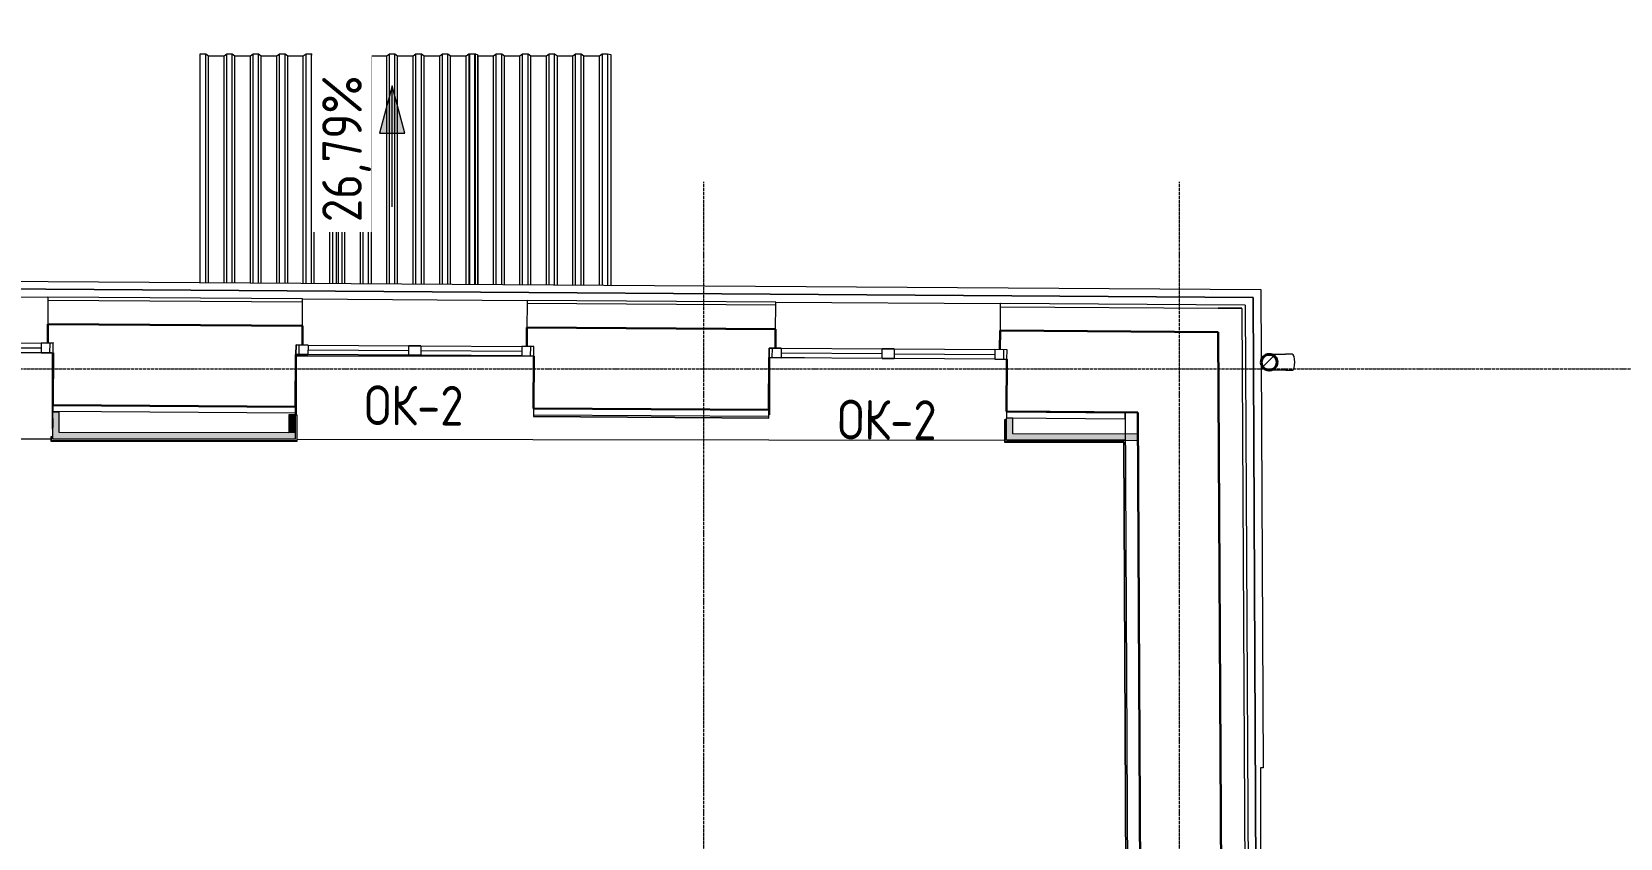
# Model space of a CAD drawing. Header units: millimetres. Extents: x -25149 to 64359, y -29707 to 46678.
# Drawn here: x -4238 to 5779, y 40085 to 45170 of the extents above; entities that cross this region are included whole.
import ezdxf

# ---------------------------------------------------------------- set-up
doc = ezdxf.new("R2010")
doc.units = ezdxf.units.MM
doc.linetypes.add('ADSK_Линия сетки', pattern=[25, 20, -2.5, 0, -2.5])
for name, color, linetype, lineweight in [('_ Окна', 7, 'Continuous', 9), ('Марки окон', 7, 'Continuous', 20), ('Обобщенные модели', 7, 'Continuous', 18), ('Окна', 7, 'Continuous', 9), ('Оси', 7, 'Continuous', 9), ('Перекрытие', 7, 'Continuous', 18), ('Размеры', 7, 'Continuous', 5), ('Стены внутренние', 7, 'Continuous', 18), ('Стены наружные', 7, 'Continuous', 18), ('Стены несущие', 7, 'Continuous', 30), ('Стены отделка', 7, 'Continuous', 30), ('Стены штриховка', 7, 'Continuous', 9)]:
    doc.layers.add(name, color=color, linetype=linetype, lineweight=lineweight)
doc.styles.add('GOST Common_1', font='GOST_Common.ttf', dxfattribs={"width": 0.9, "height": 250})
doc.styles.add('GOST Common_2', font='GOST_Common.ttf', dxfattribs={"width": 0.9, "height": 250})

# ---------------------------------------------------------------- blocks, each defined once
blk = doc.blocks.new('Водосток - Тип 1 _карниз больше 490мм_-5145492-План 2-го этажа')
at = {"layer": 'Обобщенные модели', "lineweight": 9}
h = blk.add_hatch(dxfattribs=at)
h.set_pattern_fill('FP_16', color=256, style=0, pattern_type=2)
h.set_pattern_definition([(134.709, (43192.47, -3623.99), (-106.60335, -105.52595), [])])
h.paths.add_polyline_path([(174, 149), (174, 171), (164, 191), (147, 205), (125, 210), (103, 205), (86, 191), (76, 171), (76, 149), (86, 129), (103, 115), (125, 110), (147, 115), (164, 129)])
at = {"layer": 'Обобщенные модели'}
for p, q in [((75, 306), (75, 264)), ((175, 264), (175, 306))]:
    blk.add_line(p, q, dxfattribs=at)
at = {"layer": 'Обобщенные модели', "flags": 128}
for points in [[(75, 173), (75, 174), (75, 177), (75, 180), (75, 183), (75, 186), (75, 190), (75, 193), (75, 197), (75, 201), (75, 205), (75, 210), (75, 214), (75, 219), (75, 224), (75, 229), (75, 234), (75, 239), (75, 245), (75, 250), (75, 256), (75, 261), (75, 264)], [(175, 264), (175, 258), (175, 252), (175, 247), (175, 242), (175, 236), (175, 231), (175, 226), (175, 221), (175, 216), (175, 212), (175, 207), (175, 203), (175, 199), (175, 195), (175, 191), (175, 188), (175, 184), (175, 181), (175, 178), (175, 175), (175, 173)]]:
    blk.add_lwpolyline(points, dxfattribs=at)
at = {"layer": 'Обобщенные модели'}
for start, end in [(90, 260.0164), (279.9836, 90)]:
    blk.add_arc((125, 160), 52, start, end, dxfattribs=at)
at = {"layer": 'Обобщенные модели', "lineweight": 40}
for start, end in [(90, 270), (270, 90)]:
    blk.add_arc((125, 160), 50, start, end, dxfattribs=at)
at = {"layer": 'Обобщенные модели'}
for start_param, end_param in [(4.712389, 6.283185), (3.141593, 4.712389)]:
    blk.add_ellipse((125, 306), major_axis=(-50, 0), ratio=0.309017, start_param=start_param, end_param=end_param, dxfattribs=at)
blk = doc.blocks.new('Roof Cladding - 833x50mm-3052827-План 2-го этажа')
at = {"layer": 'Обобщенные модели'}
for p, q in [((-3176, 45031), (-3141, 45031)), ((-3176, 43590), (-3176, 45031)), ((-3141, 45031), (-3124, 45019)), ((-3141, 43589), (-3141, 45031)), ((-3124, 45019), (-3026, 45019)), ((-3124, 43589), (-3124, 45019)), ((-3026, 45019), (-3009, 45031)), ((-3026, 43589), (-3026, 45019)), ((-3009, 45031), (-2974, 45031)), ((-3009, 43588), (-3009, 45031)), ((-2974, 45031), (-2957, 45019)), ((-2974, 43588), (-2974, 45031)), ((-2957, 45019), (-2860, 45019)), ((-2957, 43588), (-2957, 45019)), ((-2860, 45019), (-2843, 45031)), ((-2860, 43587), (-2860, 45019)), ((-2843, 45031), (-2808, 45031)), ((-2843, 43587), (-2843, 45031)), ((-2808, 45031), (-2791, 45019)), ((-2808, 43587), (-2808, 45031)), ((-2791, 45019), (-2693, 45019)), ((-2791, 43587), (-2791, 45019)), ((-2693, 45019), (-2676, 45031)), ((-2693, 43586), (-2693, 45019)), ((-2676, 45031), (-2641, 45031)), ((-2676, 43586), (-2676, 45031)), ((-2641, 45031), (-2624, 45019)), ((-2641, 43586), (-2641, 45031)), ((-2624, 45019), (-2526, 45019)), ((-2624, 43586), (-2624, 45019)), ((-2526, 45019), (-2509, 45031)), ((-2526, 43585), (-2526, 45019)), ((-2509, 45031), (-2474, 45031)), ((-2509, 43585), (-2509, 45031)), ((-2474, 45031), (-2457, 45019)), ((-2474, 43585), (-2474, 45031)), ((-2457, 45019), (-2359, 45019)), ((-2457, 43585), (-2457, 45019)), ((-2359, 45019), (-2342, 45031)), ((-2359, 43584), (-2359, 45019)), ((-2342, 45031), (-2307, 45031)), ((-2342, 45031), (-2342, 43584)), ((-2307, 45031), (-2307, 43584))]:
    blk.add_line(p, q, dxfattribs=at)
blk = doc.blocks.new('Roof Cladding - 833x50mm-V17-План 2-го этажа')
at = {"layer": 'Обобщенные модели'}
for p, q in [((-2316, 45031), (-2281, 45031)), ((-2316, 43584), (-2316, 45031)), ((-2281, 45031), (-2264, 45019)), ((-2281, 43584), (-2281, 45031)), ((-2264, 45019), (-2166, 45019)), ((-2264, 43583), (-2264, 45019)), ((-2166, 45019), (-2149, 45031)), ((-2166, 43583), (-2166, 45019)), ((-2149, 45031), (-2114, 45031)), ((-2149, 43583), (-2149, 45031)), ((-2114, 45031), (-2097, 45019)), ((-2114, 43582), (-2114, 45031)), ((-2097, 45019), (-2000, 45019)), ((-2097, 43582), (-2097, 45019)), ((-2000, 45019), (-1983, 45031)), ((-2000, 43582), (-2000, 45019)), ((-1983, 45031), (-1948, 45031)), ((-1983, 43582), (-1983, 45031)), ((-1948, 45031), (-1931, 45019)), ((-1948, 43581), (-1948, 45031)), ((-1931, 45019), (-1833, 45019)), ((-1931, 43581), (-1931, 45019)), ((-1833, 45019), (-1816, 45031)), ((-1833, 43581), (-1833, 45019)), ((-1816, 45031), (-1781, 45031)), ((-1816, 43580), (-1816, 45031)), ((-1781, 45031), (-1764, 45019)), ((-1781, 43580), (-1781, 45031)), ((-1764, 45019), (-1666, 45019)), ((-1764, 43580), (-1764, 45019)), ((-1666, 45019), (-1649, 45031)), ((-1666, 43579), (-1666, 45019)), ((-1649, 45031), (-1614, 45031)), ((-1649, 43579), (-1649, 45031)), ((-1614, 45031), (-1597, 45019)), ((-1614, 43579), (-1614, 45031)), ((-1597, 45019), (-1499, 45019)), ((-1597, 43579), (-1597, 45019)), ((-1499, 45019), (-1482, 45031)), ((-1499, 43578), (-1499, 45019)), ((-1482, 45031), (-1447, 45031)), ((-1482, 45031), (-1482, 43578)), ((-1447, 45031), (-1447, 43578)), ((-1437, 45029), (-1427, 45026)), ((-1427, 45026), (-1427, 43578))]:
    blk.add_line(p, q, dxfattribs=at)
blk = doc.blocks.new('Roof Cladding - 833x50mm-V18-План 2-го этажа')
at = {"layer": 'Обобщенные модели'}
for p, q in [((-1476, 45031), (-1441, 45031)), ((-1476, 43578), (-1476, 45031)), ((-1441, 45031), (-1437, 45029)), ((-1441, 43578), (-1441, 45031)), ((-1427, 45021), (-1424, 45019)), ((-1424, 45019), (-1326, 45019)), ((-1424, 43578), (-1424, 45019)), ((-1326, 45019), (-1309, 45031)), ((-1326, 43577), (-1326, 45019)), ((-1309, 45031), (-1274, 45031)), ((-1309, 43577), (-1309, 45031)), ((-1274, 45031), (-1257, 45019)), ((-1274, 43577), (-1274, 45031)), ((-1257, 45019), (-1160, 45019)), ((-1257, 43577), (-1257, 45019)), ((-1160, 45019), (-1143, 45031)), ((-1160, 43576), (-1160, 45019)), ((-1143, 45031), (-1108, 45031)), ((-1143, 43576), (-1143, 45031)), ((-1108, 45031), (-1091, 45019)), ((-1108, 43576), (-1108, 45031)), ((-1091, 45019), (-993, 45019)), ((-1091, 43576), (-1091, 45019)), ((-993, 45019), (-976, 45031)), ((-993, 43575), (-993, 45019)), ((-976, 45031), (-941, 45031)), ((-976, 43575), (-976, 45031)), ((-941, 45031), (-924, 45019)), ((-941, 43575), (-941, 45031)), ((-924, 45019), (-826, 45019)), ((-924, 43574), (-924, 45019)), ((-826, 45019), (-809, 45031)), ((-826, 43574), (-826, 45019)), ((-809, 45031), (-774, 45031)), ((-809, 43574), (-809, 45031)), ((-774, 45031), (-757, 45019)), ((-774, 43573), (-774, 45031)), ((-757, 45019), (-659, 45019)), ((-757, 43573), (-757, 45019)), ((-659, 45019), (-642, 45031)), ((-659, 43573), (-659, 45019)), ((-642, 45031), (-607, 45031)), ((-642, 45031), (-642, 43573)), ((-607, 45031), (-587, 45026)), ((-607, 45031), (-607, 43572)), ((-587, 45026), (-587, 43572))]:
    blk.add_line(p, q, dxfattribs=at)
blk = doc.blocks.new('окна_rehau_двупольное_2_фрамуги - 1460х2440 _нов_-4571373-План 2-го этажа')
at = {"layer": '_ Окна', "lineweight": 18}
for p, q in [((-750, 75), (-750, 135)), ((-750, 135), (-674, 135)), ((-674, 135), (-674, 75)), ((-38, 75), (-38, 135)), ((-38, 135), (38, 135)), ((38, 135), (38, 75)), ((674, 135), (674, 75)), ((750, 135), (674, 135)), ((750, 75), (750, 135)), ((-674, 75), (-750, 75)), ((38, 75), (-38, 75)), ((674, 75), (750, 75))]:
    blk.add_line(p, q, dxfattribs=at)
at = {"layer": '_ Окна'}
for p, q in [((-730, 75), (-730, 135)), ((-674, 105), (-38, 105)), ((38, 105), (674, 105)), ((730, 75), (730, 135))]:
    blk.add_line(p, q, dxfattribs=at)
at = {"layer": 'Окна'}
for p, q in [((-750, 135), (-750, 75)), ((-674, 135), (-750, 135)), ((-674, 135), (-38, 135)), ((38, 135), (-38, 135)), ((38, 135), (674, 135)), ((750, 135), (674, 135)), ((750, 75), (750, 135)), ((-750, 75), (-674, 75)), ((-38, 75), (-674, 75)), ((-38, 75), (38, 75)), ((674, 75), (38, 75)), ((674, 75), (750, 75))]:
    blk.add_line(p, q, dxfattribs=at)
blk = doc.blocks.new('окна_rehau_двупольное_2_фрамуги - 1460х2440 _нов_-4571368-План 2-го этажа')
at = {"layer": '_ Окна', "lineweight": 18}
for p, q in [((-750, 75), (-750, 135)), ((-750, 135), (-674, 135)), ((-674, 135), (-674, 75)), ((-38, 75), (-38, 135)), ((-38, 135), (38, 135)), ((38, 135), (38, 75)), ((674, 135), (674, 75)), ((750, 135), (674, 135)), ((750, 75), (750, 135)), ((-674, 75), (-750, 75)), ((38, 75), (-38, 75)), ((674, 75), (750, 75))]:
    blk.add_line(p, q, dxfattribs=at)
at = {"layer": '_ Окна'}
for p, q in [((-730, 75), (-730, 135)), ((-674, 105), (-38, 105)), ((38, 105), (674, 105)), ((730, 75), (730, 135))]:
    blk.add_line(p, q, dxfattribs=at)
at = {"layer": 'Окна'}
for p, q in [((-750, 135), (-750, 75)), ((-674, 135), (-750, 135)), ((-674, 135), (-38, 135)), ((38, 135), (-38, 135)), ((38, 135), (674, 135)), ((750, 135), (674, 135)), ((750, 75), (750, 135)), ((-750, 75), (-674, 75)), ((-38, 75), (-674, 75)), ((-38, 75), (38, 75)), ((674, 75), (38, 75)), ((674, 75), (750, 75))]:
    blk.add_line(p, q, dxfattribs=at)

msp = doc.modelspace()

# ---------------------------------------------------------------- hatches: boundary and pattern name
at = {"layer": 'Стены внутренние'}
for points in [[(-4066.241, 42602.871), (-4066.241, 42771.956), (-4106.241, 42771.956), (-4106.241, 42602.926)], [(-2576.322, 42640.802), (-2576.322, 42754.62), (-2616.322, 42754.62), (-2616.322, 42640.857)], [(1948.634, 42594.398), (1948.634, 42733.069), (1908.634, 42733.069), (1908.634, 42594.445)], [(-2576.322, 42600.802), (-2576.322, 42640.802), (-4066.241, 42642.871), (-4066.241, 42602.871), (-2956.684, 42601.33)], [(2737.407, 42593.468), (2737.455, 42633.468), (1948.634, 42634.398), (1948.634, 42594.398), (2277.738, 42594.01)]]:
    msp.add_hatch(color=256, dxfattribs=at).paths.add_polyline_path(points)

# ---------------------------------------------------------------- linework, layer by layer
at = {"layer": 'Оси', "color": 252, "linetype": 'ADSK_Линия сетки'}
for p, q in [((-0.435, -5029.374), (-0.435, 44222.998)), ((2999.565, -5029.374), (2999.565, 44222.998)), ((-10114.729, 43045), (56004.853, 43045))]:
    msp.add_line(p, q, dxfattribs=at)
at = {"layer": 'Перекрытие'}
for p, q in [((-4114.707, 43145.827), (-5603.495, 43145.827)), ((-4106.697, 42663.991), (-4106.697, 43145.773)), ((-2571.375, 43124.905), (-2571.375, 42753.454)), ((-1072.533, 43124.905), (-2571.375, 43124.905)), ((633.713, 43113.937), (413.605, 43113.937)), ((413.605, 43113.937), (413.605, 42755.38)), ((1909.565, 42831.75), (1909.565, 43105.368)), ((-4105.972, 42771.956), (-4105.946, 42775.76)), ((1909.565, 42733.069), (1909.565, 42775.361)), ((413.605, 42755.38), (409.019, 42755.38)), ((1912.082, 42733.069), (1912.082, 42735.459)), ((-6385.788, 42606.092), (-4118.241, 42602.943)), ((-2564.322, 42600.785), (1896.78, 42594.59))]:
    msp.add_line(p, q, dxfattribs=at)
at = {"layer": 'Размеры'}
msp.add_line((-1885.515, 44529.605), (-1965.9, 44829.605), dxfattribs=at)
at = {"layer": 'Размеры', "lineweight": 20}
msp.add_line((-1965.9, 44066.732), (-1965.9, 44829.605), dxfattribs=at)
at = {"layer": 'Стены внутренние'}
msp.add_line((-2571.375, 42765.454), (-2574.981, 42765.478), dxfattribs=at)
at = {"layer": 'Стены наружные'}
for p, q in [((-7197.788, 43616.543), (3512.708, 43544.611)), ((3462.959, 43494.944), (-7147.788, 43566.206)), ((-7097.788, 43565.871), (3462.96, 43494.945)), ((-5561.078, 43505.549), (-4136.11, 43495.979)), ((-2530.146, 43485.193), (-1115.178, 43475.69)), ((3510.85, 34073.06), (3462.959, 43494.944)), ((3462.96, 43494.945), (3510.85, 34073.187)), ((3512.708, 43544.611), (3528.033, 40529.566)), ((453.786, 43465.153), (1868.754, 43455.65)), ((-4106.241, 42775.762), (-4106.241, 42771.956)), ((-2575.048, 42755.478), (-2575.061, 42753.478)), ((3528.033, 40529.566), (3510.85, 40529.566)), ((3510.85, 40529.566), (3510.85, 33501.242))]:
    msp.add_line(p, q, dxfattribs=at)
at = {"layer": 'Стены несущие'}
for p, q in [((-4137.252, 43325.983), (-4138.058, 43205.985)), ((-2531.288, 43315.197), (-4137.252, 43325.983)), ((-2532.094, 43195.2), (-2531.288, 43315.197)), ((-1116.32, 43305.694), (-1117.126, 43185.697)), ((452.645, 43295.157), (-1116.32, 43305.694)), ((451.839, 43175.16), (452.645, 43295.157)), ((1867.613, 43285.654), (1866.807, 43165.657)), ((3244.068, 43276.41), (1867.613, 43285.654)), ((3244.068, 43276.41), (3283.683, 35482.544)), ((-4102.059, 43205.744), (-4103.059, 43205.75)), ((-4103.461, 43145.752), (-4105.678, 42815.759)), ((-2574.712, 42805.477), (-2572.496, 43135.47)), ((-1072.53, 43125.396), (-1074.746, 42795.403)), ((409.22, 42785.437), (411.437, 43115.43)), ((1911.403, 43105.356), (1909.187, 42775.363)), ((1912.806, 43165.348), (1911.806, 43165.355)), ((-4105.678, 42815.759), (-2574.712, 42805.477)), ((-2574.712, 42805.477), (-4104.678, 42815.752)), ((409.22, 42785.437), (-1074.746, 42795.403)), ((-1074.746, 42795.403), (409.22, 42785.437)), ((1909.187, 42775.363), (2736.636, 42769.806)), ((2657.225, 42770.34), (1910.187, 42775.357)), ((2736.636, 42769.806), (2766.861, 36823.493))]:
    msp.add_line(p, q, dxfattribs=at)
at = {"layer": 'Стены отделка', "lineweight": 9}
for p, q in [((-4136.244, 43475.979), (-4137.252, 43325.983)), ((-4136.11, 43495.979), (-4136.244, 43475.979)), ((-4136.244, 43475.979), (-4136.244, 43475.979)), ((-2530.146, 43485.193), (-4136.11, 43495.979)), ((-2530.281, 43465.194), (-2530.146, 43485.193)), ((-1115.178, 43475.69), (-1115.313, 43455.691)), ((453.786, 43465.153), (-1115.178, 43475.69)), ((-2531.288, 43315.197), (-2530.281, 43465.194)), ((-1115.313, 43455.691), (-1116.32, 43305.694)), ((452.645, 43295.157), (453.652, 43445.154)), ((453.652, 43445.154), (453.786, 43465.153)), ((1868.62, 43435.651), (1867.613, 43285.654)), ((1868.754, 43455.65), (1868.62, 43435.651)), ((1869.754, 43455.644), (1868.754, 43455.65)), ((1869.62, 43435.644), (1869.62, 43435.644)), ((3413.212, 43445.278), (1869.754, 43455.644)), ((3393.304, 43427.181), (3243.305, 43426.418)), ((3243.305, 43426.418), (3393.313, 43425.411)), ((3393.313, 43425.411), (3393.304, 43427.181)), ((3413.212, 43445.278), (3453.681, 35483.408)), ((-4137.252, 43325.983), (-4137.252, 43325.983)), ((1867.613, 43285.654), (1867.613, 43285.654)), ((-4105.678, 42815.759), (-4105.946, 42775.76)), ((-4105.946, 42775.76), (-4104.946, 42775.753)), ((-4104.678, 42815.752), (-4105.678, 42815.759)), ((-2574.981, 42765.478), (-4104.946, 42775.753)), ((-2575.061, 42753.478), (-2574.712, 42805.477)), ((-1074.746, 42795.403), (-1075.095, 42743.405)), ((408.871, 42733.438), (409.22, 42785.437)), ((1909.187, 42775.363), (1908.918, 42735.364)), ((1910.187, 42775.357), (1909.187, 42775.363)), ((-4106.241, 42731.956), (-4107.021, 42615.764)), ((-4066.241, 42771.956), (-4106.241, 42771.956)), ((-4106.241, 42600.802), (-4106.241, 42771.956)), ((-4066.241, 42642.871), (-4066.241, 42771.956)), ((-2616.322, 42754.62), (-2616.322, 42640.857)), ((-2576.322, 42754.62), (-2616.322, 42754.62)), ((-2576.322, 42765.487), (-2576.322, 42600.802)), ((-2564.322, 42753.406), (-2575.061, 42753.478)), ((-2564.322, 42590.802), (-2564.322, 42753.406)), ((-1075.095, 42743.405), (408.871, 42733.438)), ((-1075.015, 42755.404), (408.952, 42745.438)), ((1908.634, 42723.366), (1896.634, 42723.446)), ((1896.634, 42723.446), (1896.634, 42582.445)), ((1948.634, 42733.069), (1908.634, 42733.069)), ((1908.634, 42594.445), (1908.634, 42733.069)), ((1908.918, 42735.364), (2656.956, 42730.34)), ((1948.634, 42634.398), (1948.634, 42733.069)), ((2736.636, 42769.806), (2656.637, 42769.4)), ((2656.637, 42769.4), (2686.862, 36823.086)), ((2656.956, 42730.34), (2657.225, 42770.34)), ((-4107.021, 42615.764), (-4118.241, 42615.839)), ((-4118.241, 42615.839), (-4118.241, 42588.802)), ((-4116.241, 42588.802), (-2566.322, 42588.802)), ((-4106.241, 42602.926), (-2576.322, 42600.802)), ((-2576.322, 42600.802), (-4106.241, 42600.802)), ((-2616.322, 42640.857), (-4066.241, 42642.871)), ((1898.634, 42582.445), (2645.588, 42582.445)), ((1908.634, 42594.445), (2737.407, 42593.468)), ((2657.527, 42594.445), (1908.634, 42594.445)), ((2737.455, 42633.468), (1948.634, 42634.398)), ((2645.588, 42582.445), (2672.26, 37335)), ((2737.407, 42593.468), (2737.455, 42633.468))]:
    msp.add_line(p, q, dxfattribs=at)
at = {"layer": 'Стены штриховка'}
for p, q in [((-2530.281, 43465.194), (-4136.244, 43475.979)), ((453.652, 43445.154), (-1115.313, 43455.691)), ((1868.62, 43435.651), (1869.62, 43435.644)), ((1869.62, 43435.644), (3243.305, 43426.418)), ((3393.313, 43425.411), (3433.681, 35483.306)), ((-2566.322, 42753.42), (-2566.322, 42588.802)), ((-1075.082, 42745.405), (408.885, 42735.438)), ((1898.634, 42723.433), (1898.634, 42582.445)), ((-2564.322, 42590.802), (-4118.241, 42590.802)), ((-4118.241, 42588.802), (-4116.241, 42588.802)), ((-4116.241, 42615.826), (-4116.241, 42588.802)), ((-2566.322, 42588.802), (-2564.322, 42588.802)), ((-2564.322, 42588.802), (-2564.322, 42590.802)), ((2647.577, 42584.445), (1896.634, 42584.445)), ((1896.634, 42582.445), (1898.634, 42582.445)), ((2647.577, 42584.445), (2674.27, 37333))]:
    msp.add_line(p, q, dxfattribs=at)

# ---------------------------------------------------------------- block references
at = {"layer": 'Обобщенные модели'}
for name in ['Roof Cladding - 833x50mm-3052827-План 2-го этажа', 'Roof Cladding - 833x50mm-V17-План 2-го этажа', 'Roof Cladding - 833x50mm-V18-План 2-го этажа']:
    msp.add_blockref(name, (0, 0), dxfattribs=at)
at = {"layer": 'Обобщенные модели', "rotation": 270.2912255442424}
msp.add_blockref('Водосток - Тип 1 _карниз больше 490мм_-5145492-План 2-го этажа', (3404.406, 43210.329), dxfattribs=at)
at = {"layer": 'Окна', "rotation": 359.6152078770644}
for name, p in [('окна_rehau_двупольное_2_фрамуги - 1460х2440 _нов_-4571368-План 2-го этажа', (-4853.948, 43075.79)), ('окна_rehau_двупольное_2_фрамуги - 1460х2440 _нов_-4571373-План 2-го этажа', (-1823.017, 43055.435)), ('окна_rehau_двупольное_2_фрамуги - 1460х2440 _нов_-4571373-План 2-го этажа', (1160.916, 43035.394))]:
    msp.add_blockref(name, p, dxfattribs=at)

# ---------------------------------------------------------------- texts
at = {"layer": 'Марки окон', "lineweight": 9, "char_height": 250, "width": 684.9, "attachment_point": 5, "rotation": 359.6152079, "line_spacing_factor": 1.022766, "style": 'GOST Common_2'}
for insert in [(-1828.25, 42813.315), (1155.21, 42722.911)]:
    msp.add_mtext('\\pxqc,t1.8,3.6,5.4,7.2,9,10.8,12.6,14.4,16.2,18,19.8,21.6,23.4,25.2,27,28.8,30.6,32.4,34.2,36,37.8,39.6,41.4,43.2,45,46.8,48.6,50.4,52.2,54,55.8,57.6;{ОК-2}', dxfattribs=dict(at, insert=insert))

# ---------------------------------------------------------------- next in the draw order: texts
at = {"layer": 'Размеры', "lineweight": 20, "insert": (-2406.995, 43969.994), "char_height": 250, "width": 1137.43727, "attachment_point": 1, "rotation": 90, "line_spacing_factor": 1.022761, "style": 'GOST Common_1', "bg_fill": 3, "box_fill_scale": 1.25, "bg_fill_color": 256, "bg_fill_true_color": 13158600, "bg_fill_transparency": 0}
msp.add_mtext('26,79%', dxfattribs=at)

# ---------------------------------------------------------------- next in the draw order: hatches: boundary and pattern name
at = {"layer": 'Размеры'}
msp.add_hatch(color=256, dxfattribs=at).paths.add_polyline_path([(-1965.9, 44829.605), (-2046.285, 44529.605), (-1885.515, 44529.605)])

# ---------------------------------------------------------------- next in the draw order: linework, layer by layer
for p, q in [((-1965.9, 44829.605), (-2046.285, 44529.605)), ((-2046.285, 44529.605), (-1885.515, 44529.605))]:
    msp.add_line(p, q, dxfattribs=at)

doc.saveas('drawing.dxf')
